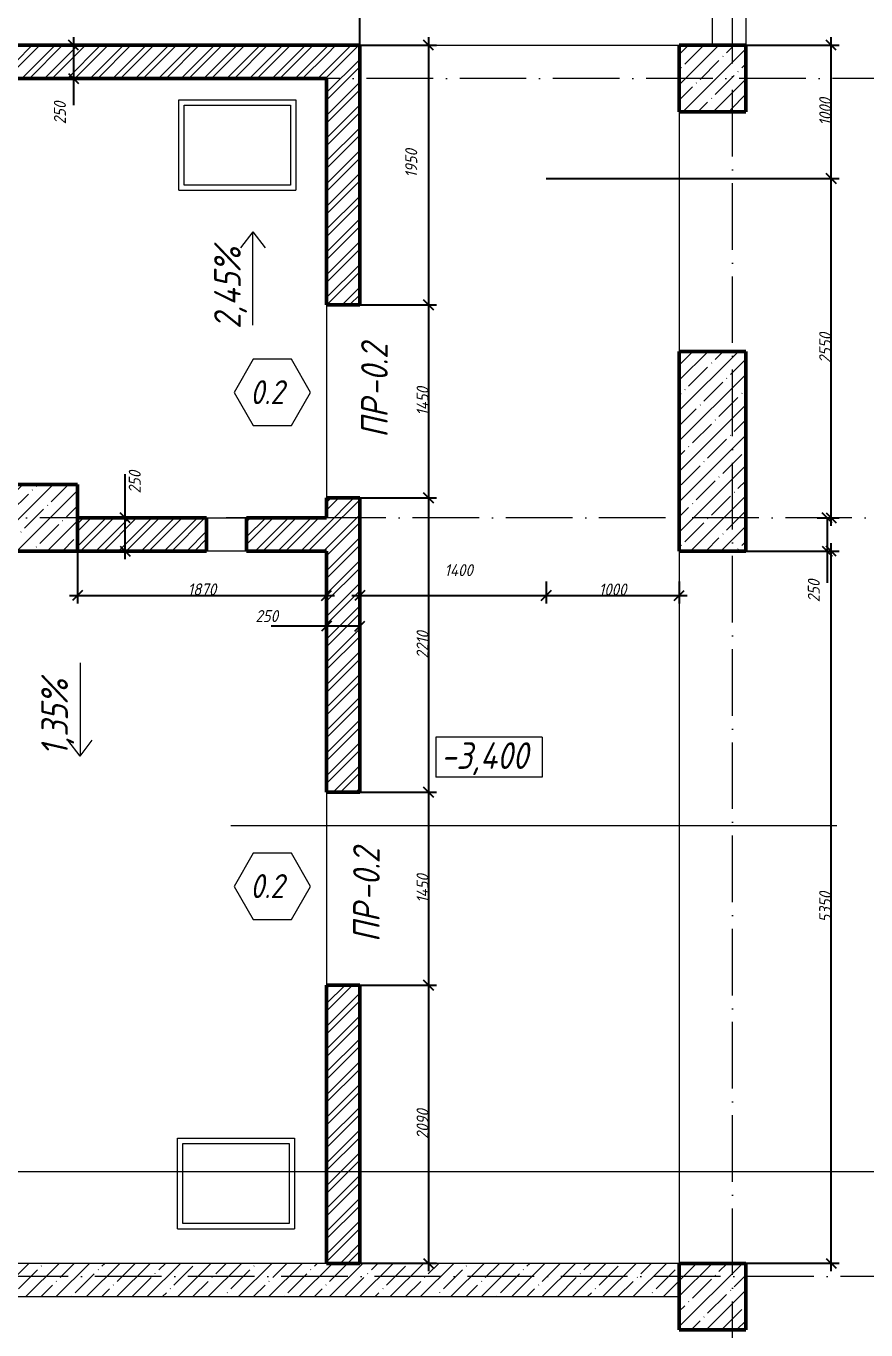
# Model space of a CAD drawing. Header units: millimetres. Extents: x -12989 to 629078, y -109036 to 555275.
# Drawn here: x 513782 to 520091, y 495309 to 505103 of the extents above; entities that cross this region are included whole.
import ezdxf

# ---------------------------------------------------------------- set-up
doc = ezdxf.new("R2010")
doc.units = ezdxf.units.MM
doc.linetypes.add('50_200_ШТРИХ_1Т_ш5_п1_п1_', pattern=[700, 500, -100, 0, -100])
for name, color, linetype, lineweight in [('A-____-____-DIMS', 7, 'Continuous', 9), ('A-DETL-GENF-OTLN-2', 7, 'Continuous', 5), ('A-DOOR-____-IDEN', 7, 'Continuous', 9), ('A-FLOR-____-OTLN', 7, 'Continuous', 9), ('A-GENM-____-IDEN', 7, 'Continuous', 9), ('A-WALL-____-MCUT-1', 7, 'Continuous', 9), ('A-WALL-____-MCUT-2', 7, 'Continuous', 50), ('A-WALL-____-OTLN', 7, 'Continuous', 9), ('A-WALL-____-PATT-1', 7, 'Continuous', 9), ('G-____-____-DIMS', 7, 'Continuous', 9), ('S-COLS-____-MCUT', 7, 'Continuous', 50), ('S-COLS-____-OTLN', 7, 'Continuous', 9), ('S-GRID-____-OTLN-1', 7, '50_200_ШТРИХ_1Т_ш5_п1_п1_', 9)]:
    doc.layers.add(name, color=color, linetype=linetype, lineweight=lineweight)
for name, color, linetype, lineweight, true_color in [('A-DETL-GENF-OTLN-3', 9, 'Continuous', 9, 0x808080), ('A-WALL-____-OTLN-1', 7, 'Continuous', 9, 0x800000), ('A-WALL-____-PATT-2', 7, 'Continuous', 9, 0x787878), ('G-____-____-SYMB-1', 9, 'Continuous', 9, 0x808080)]:
    doc.layers.add(name, color=color, linetype=linetype, lineweight=lineweight, true_color=true_color)
doc.styles.add('ISOCPEUR_I_2', font='isocpeui.ttf', dxfattribs={"width": 0.85, "height": 2.3})
doc.styles.add('ISOCPEUR_I_3', font='isocpeui.ttf', dxfattribs={"width": 0.85, "height": 2.2})
doc.styles.add('ISOCPEUR_I_4', font='isocpeui.ttf', dxfattribs={"width": 0.85, "height": 2})
doc.styles.add('ISOCPEUR_I_7', font='isocpeui.ttf', dxfattribs={"width": 0.9, "height": 90})
doc.dimstyles.new('ISO-1_8_0_9К_СРЕДНИЙ_Кладочные', dxfattribs={"dimscale": 304.8, "dimtxt": 89.638306, "dimasz": 0.246063, "dimexe": 0.19685, "dimexo": 0, "dimgap": 0, "dimtad": 1, "dimdec": 3, "dimrnd": 0.001, "dimdsep": 46, "dimtxsty": 'ISOCPEUR_I_7', "dimblk1": 'OBLIQUE', "dimblk2": 'OBLIQUE', "dimsah": 1, "dimcen": 0.09, "dimdle": 0.19685, "dimazin": 0, "dimtfac": 1, "dimtdec": 4, "dimtix": 1, "dimtmove": 2, "dimatfit": 3, "dimfxl": 1, "dimtvp": 1, "dimtolj": 1, "dimtzin": 0, "dimarcsym": 2})
doc.dimstyles.new('ISO-1_8_0_9К_СРЕДНИЙ_Кладочные_1', dxfattribs={"dimscale": 304.8, "dimtxt": 89.638306, "dimasz": 0.246063, "dimexe": 0.19685, "dimexo": 0, "dimgap": 0, "dimtad": 1, "dimdec": 3, "dimrnd": 0.001, "dimdsep": 46, "dimtxsty": 'ISOCPEUR_I_7', "dimblk1": 'OBLIQUE', "dimblk2": 'OBLIQUE', "dimsah": 1, "dimcen": 0.09, "dimdle": 0.19685, "dimazin": 0, "dimtfac": 1, "dimtdec": 4, "dimtix": 1, "dimtmove": 0, "dimatfit": 3, "dimfxl": 1, "dimtvp": 1, "dimtolj": 1, "dimtzin": 0, "dimarcsym": 2})
doc.dimstyles.new('ISO-1_8_0_9К_СРЕДНИЙ_Кладочные_2', dxfattribs={"dimscale": 304.8, "dimtxt": 89.638306, "dimasz": 0.246063, "dimexe": 0.19685, "dimexo": 0, "dimgap": 0, "dimtad": 1, "dimdec": 3, "dimrnd": 0.001, "dimdsep": 46, "dimtxsty": 'ISOCPEUR_I_7', "dimblk1": 'OBLIQUE', "dimblk2": 'OBLIQUE', "dimsah": 1, "dimcen": 0.09, "dimdle": 0.19685, "dimazin": 0, "dimtfac": 1, "dimtdec": 4, "dimtix": 1, "dimtmove": 1, "dimatfit": 3, "dimfxl": 1, "dimtvp": 1, "dimtolj": 1, "dimtzin": 0, "dimarcsym": 2})
pattern_1 = [(45, (513638.8, 428127.92), (-85.53659, 85.53659), []), (45, (513695.83, 428127.92), (-85.53659, 85.53659), [])]

# ---------------------------------------------------------------- blocks, each defined once
blk = doc.blocks.new('BSC_Колонна _Прямоугольная - 500х500-V16-АР1_Кладочный план подвала в осях 1-64_Ю-ЯЯ')
at = {"layer": 'S-COLS-____-OTLN'}
h = blk.add_hatch(dxfattribs=at)
h.set_pattern_fill('FP_22', color=256, style=0, pattern_type=2)
h.set_pattern_definition([(45, (-5300, -67431.04), (-114.04925, 114.04925), []), (45, (-5185.95, -67431.04), (-114.04925, 114.04925), [201.613, -40.323, 3.353, -36.97])])
h.paths.add_polyline_path([(-250, -250), (250, -250), (250, 250), (-250, 250)], flags=0)
at = {"layer": 'S-COLS-____-MCUT'}
for p, q in [((250, 250), (-250, 250)), ((-250, 250), (-250, -250)), ((250, -250), (250, 250)), ((-250, -250), (250, -250))]:
    blk.add_line(p, q, dxfattribs=at)
blk = doc.blocks.new('BSC_Колонна _Прямоугольная - 500х500-V19-АР1_Кладочный план подвала в осях 1-64_Ю-ЯЯ')
at = {"layer": 'S-COLS-____-OTLN'}
h = blk.add_hatch(dxfattribs=at)
h.set_pattern_fill('FP_25', color=256, style=0, pattern_type=2)
h.set_pattern_definition([(45, (-5300, -76581.04), (-114.04925, 114.04925), []), (45, (-5185.95, -76581.04), (-114.04925, 114.04925), [201.613, -40.323, 3.353, -36.97])])
h.paths.add_polyline_path([(-250, -250), (250, -250), (250, 250), (-250, 250)], flags=0)
at = {"layer": 'S-COLS-____-MCUT'}
for p, q in [((250, 250), (-250, 250)), ((-250, 250), (-250, -250)), ((250, -250), (250, 250)), ((-250, -250), (250, -250))]:
    blk.add_line(p, q, dxfattribs=at)
blk = doc.blocks.new('BSC_Колонна _Прямоугольная - 500х1500-25984399-АР1_Кладочный план подвала в осях 1-64_Ю-ЯЯ')
at = {"layer": 'S-COLS-____-OTLN'}
h = blk.add_hatch(dxfattribs=at)
h.set_pattern_fill('FP_186', color=256, style=0, pattern_type=2)
h.set_pattern_definition([(45, (-5300, -73781.04), (-114.04925, 114.04925), []), (45, (-5185.95, -73781.04), (-114.04925, 114.04925), [201.613, -40.323, 3.353, -36.97])])
h.paths.add_polyline_path([(-250, -750), (250, -750), (250, 750), (-250, 750), (-250, -411.9)], flags=0)
at = {"layer": 'S-COLS-____-MCUT'}
for p, q in [((250, 750), (-250, 750)), ((-250, 750), (-250, -750)), ((250, -750), (250, 750)), ((-250, -750), (250, -750))]:
    blk.add_line(p, q, dxfattribs=at)
blk = doc.blocks.new('BSC_Колонна _Прямоугольная - 500х500-V177-АР1_Кладочный план подвала в осях 1-64_Ю-ЯЯ')
at = {"layer": 'S-COLS-____-OTLN'}
h = blk.add_hatch(dxfattribs=at)
h.set_pattern_fill('FP_196', color=256, style=0, pattern_type=2)
h.set_pattern_definition([(45, (-280, -73281.04), (-114.04925, 114.04925), []), (45, (-165.95, -73281.04), (-114.04925, 114.04925), [201.613, -40.323, 3.353, -36.97])])
h.paths.add_polyline_path([(-250, -250), (250, -250), (250, 250), (-250, 250), (-250, 88.1)], flags=0)
at = {"layer": 'S-COLS-____-MCUT'}
for p, q in [((250, 250), (-250, 250)), ((-250, 250), (-250, -250)), ((250, -250), (250, 250)), ((-250, -250), (250, -250))]:
    blk.add_line(p, q, dxfattribs=at)
blk = doc.blocks.new('DET_L_Имитация разреза_ISO2-5 - Верх-35541914-АР1_Кладочный план подвала в осях 1-64_Ю-ЯЯ')
at = {"layer": 'A-DETL-GENF-OTLN-3'}
blk.add_line((143.1, 0), (4696.9, 0), dxfattribs=at)
blk = doc.blocks.new('Высотные отметки - 9_5х3_5_h_-17668430-АР1_Кладочный план подвала в осях 1-64_Ю-ЯЯ')
at = {"layer": 'G-____-____-DIMS'}
for p, q in [((-4, 3), (-4, 0)), ((4, 3), (-4, 3)), ((4, 3), (4, 0)), ((4, 0), (-4, 0))]:
    blk.add_line(p, q, dxfattribs=at)
blk = doc.blocks.new('_Oblique')
at = {"color": 0, "linetype": 'ByBlock', "lineweight": -2}
blk.add_line((-0.5, -0.5), (0.5, 0.5), dxfattribs=at)
blk = doc.blocks.new('*D6645')
at = {"layer": 'A-____-____-DIMS', "color": 0, "lineweight": -2, "transparency": 16777216}
for p, q in [((514168.8, 501159), (514168.8, 500765.7)), ((516038.8, 500931.8), (516038.8, 500765.7)), ((514108.8, 500825.7), (516098.8, 500825.7))]:
    blk.add_line(p, q, dxfattribs=at)
at = {"layer": 'Defpoints', "color": 0, "transparency": 16777216}
for p in [(514168.8, 501159), (516038.8, 500931.8), (516038.8, 500825.7)]:
    blk.add_point(p, dxfattribs=at)
at = {"layer": 'A-____-____-DIMS', "color": 0, "lineweight": -2, "transparency": 16777216, "xscale": 75, "yscale": 75, "zscale": 75, "rotation": 180}
blk.add_blockref('_Oblique', (514168.8, 500825.7), dxfattribs=at)
at = {"layer": 'A-____-____-DIMS', "color": 0, "lineweight": -2, "transparency": 16777216, "xscale": 75, "yscale": 75, "zscale": 75}
blk.add_blockref('_Oblique', (516038.8, 500825.7), dxfattribs=at)
at = {"layer": 'A-____-____-DIMS', "color": 0, "transparency": 16777216, "insert": (515103.8, 500871.3), "char_height": 90, "width": 504.733, "attachment_point": 5, "style": 'ISOCPEUR_I_7'}
blk.add_mtext('\\A1;1870', dxfattribs=at)
blk = doc.blocks.new('*D6646')
at = {"layer": 'A-____-____-DIMS', "color": 0, "lineweight": -2, "transparency": 16777216}
for p, q in [((516038.8, 500931.8), (516038.8, 500536.1)), ((516288.8, 500931.8), (516288.8, 500536.1)), ((516038.8, 500596.1), (515624.6, 500596.1)), ((516288.8, 500596.1), (515978.8, 500596.1))]:
    blk.add_line(p, q, dxfattribs=at)
at = {"layer": 'Defpoints', "color": 0, "transparency": 16777216}
for p in [(516038.8, 500931.8), (516288.8, 500931.8), (516288.8, 500596.1)]:
    blk.add_point(p, dxfattribs=at)
at = {"layer": 'A-____-____-DIMS', "color": 0, "lineweight": -2, "transparency": 16777216, "xscale": 75, "yscale": 75, "zscale": 75, "rotation": 180}
blk.add_blockref('_Oblique', (516038.8, 500596.1), dxfattribs=at)
at = {"layer": 'A-____-____-DIMS', "color": 0, "lineweight": -2, "transparency": 16777216, "xscale": 75, "yscale": 75, "zscale": 75}
blk.add_blockref('_Oblique', (516288.8, 500596.1), dxfattribs=at)
at = {"layer": 'A-____-____-DIMS', "color": 0, "transparency": 16777216, "insert": (515505.8, 500716.1), "char_height": 90, "width": 409.578, "attachment_point": 1, "line_spacing_factor": 1.149209, "style": 'ISOCPEUR_I_7'}
blk.add_mtext('\\A1;250', dxfattribs=at)
blk = doc.blocks.new('*D6647')
at = {"layer": 'A-____-____-DIMS', "color": 0, "lineweight": -2, "transparency": 16777216}
for p, q in [((516288.8, 500931.8), (516288.8, 500765.7)), ((517688.8, 500931.8), (517688.8, 500765.7)), ((516228.8, 500825.7), (517748.8, 500825.7))]:
    blk.add_line(p, q, dxfattribs=at)
at = {"layer": 'Defpoints', "color": 0, "transparency": 16777216}
for p in [(516288.8, 500931.8), (517688.8, 500931.8), (517688.8, 500825.7)]:
    blk.add_point(p, dxfattribs=at)
at = {"layer": 'A-____-____-DIMS', "color": 0, "lineweight": -2, "transparency": 16777216, "xscale": 75, "yscale": 75, "zscale": 75, "rotation": 180}
blk.add_blockref('_Oblique', (516288.8, 500825.7), dxfattribs=at)
at = {"layer": 'A-____-____-DIMS', "color": 0, "lineweight": -2, "transparency": 16777216, "xscale": 75, "yscale": 75, "zscale": 75}
blk.add_blockref('_Oblique', (517688.8, 500825.7), dxfattribs=at)
at = {"layer": 'A-____-____-DIMS', "color": 0, "transparency": 16777216, "insert": (516926.1, 501060.9), "char_height": 90, "width": 521.281, "attachment_point": 1, "line_spacing_factor": 1.149209, "style": 'ISOCPEUR_I_7'}
blk.add_mtext('\\A1;1400', dxfattribs=at)
blk = doc.blocks.new('*D6648')
at = {"layer": 'A-____-____-DIMS', "color": 0, "lineweight": -2, "transparency": 16777216}
for p, q in [((517688.8, 500931.8), (517688.8, 500765.7)), ((518688.8, 500931.8), (518688.8, 500765.7)), ((517628.8, 500825.7), (518748.8, 500825.7))]:
    blk.add_line(p, q, dxfattribs=at)
at = {"layer": 'Defpoints', "color": 0, "transparency": 16777216}
for p in [(517688.8, 500931.8), (518688.8, 500931.8), (518688.8, 500825.7)]:
    blk.add_point(p, dxfattribs=at)
at = {"layer": 'A-____-____-DIMS', "color": 0, "lineweight": -2, "transparency": 16777216, "xscale": 75, "yscale": 75, "zscale": 75, "rotation": 180}
blk.add_blockref('_Oblique', (517688.8, 500825.7), dxfattribs=at)
at = {"layer": 'A-____-____-DIMS', "color": 0, "lineweight": -2, "transparency": 16777216, "xscale": 75, "yscale": 75, "zscale": 75}
blk.add_blockref('_Oblique', (518688.8, 500825.7), dxfattribs=at)
at = {"layer": 'A-____-____-DIMS', "color": 0, "transparency": 16777216, "insert": (518188.8, 500870.7), "char_height": 90, "width": 504.733, "attachment_point": 5, "style": 'ISOCPEUR_I_7'}
blk.add_mtext('\\A1;1000', dxfattribs=at)
blk = doc.blocks.new('*D6649')
at = {"layer": 'A-____-____-DIMS', "color": 0, "lineweight": -2, "transparency": 16777216}
for p, q in [((519829.9, 495749), (519829.9, 501219)), ((519188.8, 501159), (519889.9, 501159)), ((518688.8, 495809), (519889.9, 495809))]:
    blk.add_line(p, q, dxfattribs=at)
at = {"layer": 'Defpoints', "color": 0, "transparency": 16777216}
for p in [(519188.8, 501159), (519829.9, 501159), (518688.8, 495809)]:
    blk.add_point(p, dxfattribs=at)
at = {"layer": 'A-____-____-DIMS', "color": 0, "lineweight": -2, "transparency": 16777216, "xscale": 75, "yscale": 75, "zscale": 75}
for p, rotation in [((519829.9, 501159), 90), ((519829.9, 495809), 270)]:
    blk.add_blockref('_Oblique', p, dxfattribs=dict(at, rotation=rotation))
at = {"layer": 'A-____-____-DIMS', "color": 0, "transparency": 16777216, "insert": (519784.9, 498484), "char_height": 90, "width": 546.104, "attachment_point": 5, "rotation": 90, "style": 'ISOCPEUR_I_7'}
blk.add_mtext('\\A1;5350', dxfattribs=at)
blk = doc.blocks.new('*D6650')
at = {"layer": 'A-____-____-DIMS', "color": 0, "lineweight": -2, "transparency": 16777216}
for p, q in [((519723.8, 501409), (519860.7, 501409)), ((519800.7, 501409), (519800.7, 501099)), ((519188.8, 501159), (519860.7, 501159)), ((519800.7, 501159), (519800.7, 500919.4))]:
    blk.add_line(p, q, dxfattribs=at)
at = {"layer": 'Defpoints', "color": 0, "transparency": 16777216}
for p in [(519723.8, 501409), (519800.7, 501409), (519188.8, 501159)]:
    blk.add_point(p, dxfattribs=at)
at = {"layer": 'A-____-____-DIMS', "color": 0, "lineweight": -2, "transparency": 16777216, "xscale": 75, "yscale": 75, "zscale": 75}
for p, rotation in [((519800.7, 501409), 90), ((519800.7, 501159), 270)]:
    blk.add_blockref('_Oblique', p, dxfattribs=dict(at, rotation=rotation))
at = {"layer": 'A-____-____-DIMS', "color": 0, "transparency": 16777216, "insert": (519654.7, 500774.6), "char_height": 90, "width": 409.578, "attachment_point": 1, "rotation": 90, "line_spacing_factor": 1.149209, "style": 'ISOCPEUR_I_7'}
blk.add_mtext('\\A1;250', dxfattribs=at)
blk = doc.blocks.new('*D6651')
at = {"layer": 'A-____-____-DIMS', "color": 0, "lineweight": -2, "transparency": 16777216}
for p, q in [((519829.9, 501349), (519829.9, 504019)), ((517688.8, 503959), (519889.9, 503959)), ((519723.8, 501409), (519889.9, 501409))]:
    blk.add_line(p, q, dxfattribs=at)
at = {"layer": 'Defpoints', "color": 0, "transparency": 16777216}
for p in [(517688.8, 503959), (519829.9, 503959), (519723.8, 501409)]:
    blk.add_point(p, dxfattribs=at)
at = {"layer": 'A-____-____-DIMS', "color": 0, "lineweight": -2, "transparency": 16777216, "xscale": 75, "yscale": 75, "zscale": 75}
for p, rotation in [((519829.9, 503959), 90), ((519829.9, 501409), 270)]:
    blk.add_blockref('_Oblique', p, dxfattribs=dict(at, rotation=rotation))
at = {"layer": 'A-____-____-DIMS', "color": 0, "transparency": 16777216, "insert": (519784.9, 502684), "char_height": 90, "width": 546.104, "attachment_point": 5, "rotation": 90, "style": 'ISOCPEUR_I_7'}
blk.add_mtext('\\A1;2550', dxfattribs=at)
blk = doc.blocks.new('*D6652')
at = {"layer": 'A-____-____-DIMS', "color": 0, "lineweight": -2, "transparency": 16777216}
for p, q in [((519829.9, 503899), (519829.9, 505019)), ((518938.8, 504959), (519889.9, 504959)), ((517688.8, 503959), (519889.9, 503959))]:
    blk.add_line(p, q, dxfattribs=at)
at = {"layer": 'Defpoints', "color": 0, "transparency": 16777216}
for p in [(518938.8, 504959), (519829.9, 504959), (517688.8, 503959)]:
    blk.add_point(p, dxfattribs=at)
at = {"layer": 'A-____-____-DIMS', "color": 0, "lineweight": -2, "transparency": 16777216, "xscale": 75, "yscale": 75, "zscale": 75}
for p, rotation in [((519829.9, 504959), 90), ((519829.9, 503959), 270)]:
    blk.add_blockref('_Oblique', p, dxfattribs=dict(at, rotation=rotation))
at = {"layer": 'A-____-____-DIMS', "color": 0, "transparency": 16777216, "insert": (519784.9, 504459), "char_height": 90, "width": 504.733, "attachment_point": 5, "rotation": 90, "style": 'ISOCPEUR_I_7'}
blk.add_mtext('\\A1;1000', dxfattribs=at)
blk = doc.blocks.new('Марка проема - марка проема-27336095-АР1_Кладочный план подвала в осях 1-64_Ю-ЯЯ')
at = {"layer": 'A-DOOR-____-IDEN'}
for p, q in [((-1.439, 0.159), (-2.877, -2.333)), ((1.439, 0.159), (-1.439, 0.159)), ((2.877, -2.333), (1.439, 0.159)), ((-2.877, -2.333), (-1.439, -4.825)), ((1.439, -4.825), (2.877, -2.333)), ((-1.439, -4.825), (1.439, -4.825))]:
    blk.add_line(p, q, dxfattribs=at)
blk = doc.blocks.new('*D6653')
at = {"layer": 'A-____-____-DIMS', "color": 0, "lineweight": -2, "transparency": 16777216}
for p, q in [((511688.8, 504959), (511688.8, 505417.9)), ((516288.8, 504959), (516288.8, 505417.9)), ((511628.8, 505357.9), (516348.8, 505357.9))]:
    blk.add_line(p, q, dxfattribs=at)
at = {"layer": 'Defpoints', "color": 0, "transparency": 16777216}
for p in [(516288.8, 505357.9), (511688.8, 504959), (516288.8, 504959)]:
    blk.add_point(p, dxfattribs=at)
at = {"layer": 'A-____-____-DIMS', "color": 0, "lineweight": -2, "transparency": 16777216, "xscale": 75, "yscale": 75, "zscale": 75, "rotation": 180}
blk.add_blockref('_Oblique', (511688.8, 505357.9), dxfattribs=at)
at = {"layer": 'A-____-____-DIMS', "color": 0, "lineweight": -2, "transparency": 16777216, "xscale": 75, "yscale": 75, "zscale": 75}
blk.add_blockref('_Oblique', (516288.8, 505357.9), dxfattribs=at)
at = {"layer": 'A-____-____-DIMS', "color": 0, "transparency": 16777216, "insert": (513988.8, 505402.9), "char_height": 90, "width": 562.653, "attachment_point": 5, "style": 'ISOCPEUR_I_7'}
blk.add_mtext('\\A1;4600', dxfattribs=at)
blk = doc.blocks.new('*D6654')
at = {"layer": 'A-____-____-DIMS', "color": 0, "lineweight": -2, "transparency": 16777216}
for p, q in [((516805.9, 505019), (516805.9, 502949)), ((516288.8, 504959), (516865.9, 504959)), ((516182.1, 503009), (516865.9, 503009))]:
    blk.add_line(p, q, dxfattribs=at)
at = {"layer": 'Defpoints', "color": 0, "transparency": 16777216}
for p in [(516288.8, 504959), (516182.1, 503009), (516805.9, 503009)]:
    blk.add_point(p, dxfattribs=at)
at = {"layer": 'A-____-____-DIMS', "color": 0, "lineweight": -2, "transparency": 16777216, "xscale": 75, "yscale": 75, "zscale": 75}
for p, rotation in [((516805.9, 504959), 90), ((516805.9, 503009), 270)]:
    blk.add_blockref('_Oblique', p, dxfattribs=dict(at, rotation=rotation))
at = {"layer": 'A-____-____-DIMS', "color": 0, "transparency": 16777216, "insert": (516630.7, 503964.1), "char_height": 90, "width": 504.733, "attachment_point": 1, "rotation": 90, "line_spacing_factor": 1.149209, "style": 'ISOCPEUR_I_7'}
blk.add_mtext('\\A1;1950', dxfattribs=at)
blk = doc.blocks.new('*D6655')
at = {"layer": 'A-____-____-DIMS', "color": 0, "lineweight": -2, "transparency": 16777216}
for p, q in [((516805.9, 503069), (516805.9, 501499)), ((516182.1, 503009), (516865.9, 503009)), ((516182.1, 501559), (516865.9, 501559))]:
    blk.add_line(p, q, dxfattribs=at)
at = {"layer": 'Defpoints', "color": 0, "transparency": 16777216}
for p in [(516182.1, 503009), (516182.1, 501559), (516805.9, 501559)]:
    blk.add_point(p, dxfattribs=at)
at = {"layer": 'A-____-____-DIMS', "color": 0, "lineweight": -2, "transparency": 16777216, "xscale": 75, "yscale": 75, "zscale": 75}
for p, rotation in [((516805.9, 503009), 90), ((516805.9, 501559), 270)]:
    blk.add_blockref('_Oblique', p, dxfattribs=dict(at, rotation=rotation))
at = {"layer": 'A-____-____-DIMS', "color": 0, "transparency": 16777216, "insert": (516760.9, 502284), "char_height": 90, "width": 521.281, "attachment_point": 5, "rotation": 90, "style": 'ISOCPEUR_I_7'}
blk.add_mtext('\\A1;1450', dxfattribs=at)
blk = doc.blocks.new('*D6656')
at = {"layer": 'A-____-____-DIMS', "color": 0, "lineweight": -2, "transparency": 16777216}
for p, q in [((516182.1, 501559), (516865.9, 501559)), ((516805.9, 501619), (516805.9, 499289)), ((516182.1, 499349), (516865.9, 499349))]:
    blk.add_line(p, q, dxfattribs=at)
at = {"layer": 'Defpoints', "color": 0, "transparency": 16777216}
for p in [(516182.1, 501559), (516182.1, 499349), (516805.9, 499349)]:
    blk.add_point(p, dxfattribs=at)
at = {"layer": 'A-____-____-DIMS', "color": 0, "lineweight": -2, "transparency": 16777216, "xscale": 75, "yscale": 75, "zscale": 75}
for p, rotation in [((516805.9, 501559), 90), ((516805.9, 499349), 270)]:
    blk.add_blockref('_Oblique', p, dxfattribs=dict(at, rotation=rotation))
at = {"layer": 'A-____-____-DIMS', "color": 0, "transparency": 16777216, "insert": (516760.9, 500454), "char_height": 90, "width": 504.733, "attachment_point": 5, "rotation": 90, "style": 'ISOCPEUR_I_7'}
blk.add_mtext('\\A1;2210', dxfattribs=at)
blk = doc.blocks.new('*D6657')
at = {"layer": 'A-____-____-DIMS', "color": 0, "lineweight": -2, "transparency": 16777216}
for p, q in [((516805.9, 499409), (516805.9, 497839)), ((516182.1, 499349), (516865.9, 499349)), ((516182.1, 497899), (516865.9, 497899))]:
    blk.add_line(p, q, dxfattribs=at)
at = {"layer": 'Defpoints', "color": 0, "transparency": 16777216}
for p in [(516182.1, 499349), (516182.1, 497899), (516805.9, 497899)]:
    blk.add_point(p, dxfattribs=at)
at = {"layer": 'A-____-____-DIMS', "color": 0, "lineweight": -2, "transparency": 16777216, "xscale": 75, "yscale": 75, "zscale": 75}
for p, rotation in [((516805.9, 499349), 90), ((516805.9, 497899), 270)]:
    blk.add_blockref('_Oblique', p, dxfattribs=dict(at, rotation=rotation))
at = {"layer": 'A-____-____-DIMS', "color": 0, "transparency": 16777216, "insert": (516760.9, 498624), "char_height": 90, "width": 521.281, "attachment_point": 5, "rotation": 90, "style": 'ISOCPEUR_I_7'}
blk.add_mtext('\\A1;1450', dxfattribs=at)
blk = doc.blocks.new('*D6658')
at = {"layer": 'A-____-____-DIMS', "color": 0, "lineweight": -2, "transparency": 16777216}
for p, q in [((516805.9, 497959), (516805.9, 495749)), ((516182.1, 497899), (516865.9, 497899)), ((516288.8, 495809), (516865.9, 495809))]:
    blk.add_line(p, q, dxfattribs=at)
at = {"layer": 'Defpoints', "color": 0, "transparency": 16777216}
for p in [(516182.1, 497899), (516288.8, 495809), (516805.9, 495809)]:
    blk.add_point(p, dxfattribs=at)
at = {"layer": 'A-____-____-DIMS', "color": 0, "lineweight": -2, "transparency": 16777216, "xscale": 75, "yscale": 75, "zscale": 75}
for p, rotation in [((516805.9, 497899), 90), ((516805.9, 495809), 270)]:
    blk.add_blockref('_Oblique', p, dxfattribs=dict(at, rotation=rotation))
at = {"layer": 'A-____-____-DIMS', "color": 0, "transparency": 16777216, "insert": (516760.9, 496854), "char_height": 90, "width": 546.104, "attachment_point": 5, "rotation": 90, "style": 'ISOCPEUR_I_7'}
blk.add_mtext('\\A1;2090', dxfattribs=at)
blk = doc.blocks.new('*D6659')
at = {"layer": 'A-____-____-DIMS', "color": 0, "lineweight": -2, "transparency": 16777216}
for p, q in [((514137.6, 505019), (514137.6, 504709)), ((514272.8, 504959), (514077.6, 504959)), ((514272.8, 504709), (514077.6, 504709)), ((514137.6, 504709), (514137.6, 504509.8))]:
    blk.add_line(p, q, dxfattribs=at)
at = {"layer": 'Defpoints', "color": 0, "transparency": 16777216}
for p in [(514272.8, 504959), (514137.6, 504709), (514272.8, 504709)]:
    blk.add_point(p, dxfattribs=at)
at = {"layer": 'A-____-____-DIMS', "color": 0, "lineweight": -2, "transparency": 16777216, "xscale": 75, "yscale": 75, "zscale": 75}
for p, rotation in [((514137.6, 504959), 90), ((514137.6, 504709), 270)]:
    blk.add_blockref('_Oblique', p, dxfattribs=dict(at, rotation=rotation))
at = {"layer": 'A-____-____-DIMS', "color": 0, "transparency": 16777216, "insert": (513991.6, 504365), "char_height": 90, "width": 409.578, "attachment_point": 1, "rotation": 90, "line_spacing_factor": 1.149209, "style": 'ISOCPEUR_I_7'}
blk.add_mtext('\\A1;250', dxfattribs=at)
blk = doc.blocks.new('*D6660')
at = {"layer": 'A-____-____-DIMS', "color": 0, "lineweight": -2, "transparency": 16777216}
for p, q in [((514527.5, 501409), (514527.5, 501737)), ((514622.6, 501409), (514467.5, 501409)), ((514527.5, 501099), (514527.5, 501409)), ((514622.6, 501159), (514467.5, 501159))]:
    blk.add_line(p, q, dxfattribs=at)
at = {"layer": 'Defpoints', "color": 0, "transparency": 16777216}
for p in [(514527.5, 501409), (514622.6, 501409), (514622.6, 501159)]:
    blk.add_point(p, dxfattribs=at)
at = {"layer": 'A-____-____-DIMS', "color": 0, "lineweight": -2, "transparency": 16777216, "xscale": 75, "yscale": 75, "zscale": 75}
for p, rotation in [((514527.5, 501409), 90), ((514527.5, 501159), 270)]:
    blk.add_blockref('_Oblique', p, dxfattribs=dict(at, rotation=rotation))
at = {"layer": 'A-____-____-DIMS', "color": 0, "transparency": 16777216, "insert": (514553.5, 501592.2), "char_height": 90, "width": 409.578, "attachment_point": 1, "rotation": 90, "line_spacing_factor": 1.149209, "style": 'ISOCPEUR_I_7'}
blk.add_mtext('\\A1;250', dxfattribs=at)

msp = doc.modelspace()

# ---------------------------------------------------------------- hatches: boundary and pattern name
at = {"layer": 'A-WALL-____-PATT-1'}
h = msp.add_hatch(dxfattribs=at)
h.set_pattern_fill('FP_1', color=256, style=0, pattern_type=2)
h.set_pattern_definition([(45, (513638.8, 428127.92), (-114.04925, 114.04925), []), (45, (513752.85, 428127.92), (-114.04925, 114.04925), [201.612, -40.322, 3.353, -36.97])])
h.paths.add_polyline_path([(513624.7167, 495558.9591), (518688.8036, 495558.9591), (518688.8036, 495808.9591), (511688.8036, 495808.9591), (511688.8036, 495558.9591)], flags=0)
at = {"layer": 'A-WALL-____-PATT-2'}
h = msp.add_hatch(dxfattribs=at)
h.set_pattern_fill('FP_53', color=256, style=0, pattern_type=2)
h.set_pattern_definition(pattern_1)
h.paths.add_polyline_path([(511688.8036, 504708.9591), (516038.8036, 504708.9591), (516038.8036, 504958.9591), (511688.8036, 504958.9591)], flags=0)
h = msp.add_hatch(dxfattribs=at)
h.set_pattern_fill('FP_53', color=256, style=0, pattern_type=2)
h.set_pattern_definition(pattern_1)
h.paths.add_polyline_path([(516288.8036, 495808.9591), (516288.8036, 497898.9591), (516038.8036, 497898.9591), (516038.8036, 495808.9591)], flags=0)
h.paths.add_polyline_path([(516288.8036, 499348.9591), (516288.8036, 501558.9591), (516038.8036, 501558.9591), (516038.8036, 499348.9591)], flags=0)
h.paths.add_polyline_path([(516288.8036, 503008.9591), (516288.8036, 504958.9591), (516038.8036, 504958.9591), (516038.8036, 503008.9591)], flags=0)
h = msp.add_hatch(dxfattribs=at)
h.set_pattern_fill('FP_53', color=256, style=0, pattern_type=2)
h.set_pattern_definition(pattern_1)
h.paths.add_polyline_path([(516038.8036, 501158.9591), (516038.8036, 501408.9591), (515438.8036, 501408.9591), (515438.8036, 501158.9591)], flags=0)
h.paths.add_polyline_path([(515138.8036, 501158.9591), (515138.8036, 501408.9591), (514168.8036, 501408.9591), (514168.8036, 501158.9591)], flags=0)

# ---------------------------------------------------------------- linework, layer by layer
at = {"layer": 'A-FLOR-____-OTLN'}
for p, q in [((516288.8036, 504958.9591), (518688.8036, 504958.9591)), ((514928.8036, 504548.9591), (515808.8036, 504548.9591)), ((514928.8036, 503868.9591), (514928.8036, 504548.9591)), ((514968.8036, 504508.9591), (515768.8036, 504508.9591)), ((514968.8036, 503908.9591), (514968.8036, 504508.9591)), ((515768.8036, 504508.9591), (515768.8036, 503908.9591)), ((515808.8036, 504548.9591), (515808.8036, 503868.9591)), ((518688.8036, 504458.9591), (518688.8036, 502658.9591)), ((515768.8036, 503908.9591), (514968.8036, 503908.9591)), ((514928.8036, 503868.9591), (515808.8036, 503868.9591)), ((516038.8036, 503008.9591), (516038.8036, 501558.9591)), ((518688.8036, 501158.9591), (518688.8036, 495808.9591)), ((516038.8036, 499348.9591), (516038.8036, 497898.9591)), ((514918.8036, 496748.9591), (515798.8036, 496748.9591)), ((514918.8036, 496068.9591), (514918.8036, 496748.9591)), ((514958.8036, 496708.9591), (515758.8036, 496708.9591)), ((514958.8036, 496108.9591), (514958.8036, 496708.9591)), ((515758.8036, 496708.9591), (515758.8036, 496108.9591)), ((515798.8036, 496748.9591), (515798.8036, 496068.9591)), ((514918.8036, 496068.9591), (515798.8036, 496068.9591)), ((515758.8036, 496108.9591), (514958.8036, 496108.9591))]:
    msp.add_line(p, q, dxfattribs=at)
at = {"layer": 'A-WALL-____-MCUT-1'}
for p, q in [((518688.8036, 495808.9591), (511688.8036, 495808.9591)), ((511688.8036, 495558.9591), (518688.8036, 495558.9591))]:
    msp.add_line(p, q, dxfattribs=at)
at = {"layer": 'A-WALL-____-MCUT-2'}
for p, q in [((516288.8036, 504958.9591), (511688.8036, 504958.9591)), ((516288.8036, 503008.9591), (516288.8036, 504958.9591)), ((511688.8036, 504708.9591), (516038.8036, 504708.9591)), ((516038.8036, 504708.9591), (516038.8036, 503008.9591)), ((516038.8036, 503008.9591), (516288.8036, 503008.9591)), ((516038.8036, 501558.9591), (516038.8036, 501408.9591)), ((516288.8036, 501558.9591), (516038.8036, 501558.9591)), ((516288.8036, 499348.9591), (516288.8036, 501558.9591)), ((515138.8036, 501408.9591), (514168.8036, 501408.9591)), ((515138.8036, 501158.9591), (515138.8036, 501408.9591)), ((516038.8036, 501408.9591), (515438.8036, 501408.9591)), ((515438.8036, 501408.9591), (515438.8036, 501158.9591)), ((514168.8036, 501158.9591), (515138.8036, 501158.9591)), ((515438.8036, 501158.9591), (516038.8036, 501158.9591)), ((516038.8036, 501158.9591), (516038.8036, 499348.9591)), ((516038.8036, 499348.9591), (516288.8036, 499348.9591)), ((516038.8036, 497898.9591), (516038.8036, 495808.9591)), ((516288.8036, 497898.9591), (516038.8036, 497898.9591)), ((516288.8036, 495808.9591), (516288.8036, 497898.9591)), ((516038.8036, 495808.9591), (516288.8036, 495808.9591))]:
    msp.add_line(p, q, dxfattribs=at)
at = {"layer": 'A-WALL-____-OTLN'}
for p, q in [((518938.8036, 504958.9591), (518938.8036, 506458.9591)), ((519188.8036, 506458.9591), (519188.8036, 504958.9591))]:
    msp.add_line(p, q, dxfattribs=at)
at = {"layer": 'A-WALL-____-OTLN-1'}
for p, q in [((515138.8036, 501408.9591), (515438.8036, 501408.9591)), ((515438.8036, 501158.9591), (515138.8036, 501158.9591))]:
    msp.add_line(p, q, dxfattribs=at)
at = {"layer": 'G-____-____-DIMS'}
for p, q in [((515486.3713, 503555.9876), (515394.2921, 503435.9876)), ((515486.3713, 503555.9876), (515578.4505, 503435.9876)), ((515486.3713, 502855.9876), (515486.3713, 503555.9876)), ((514187.8461, 500318.6144), (514187.8461, 499618.6144)), ((514187.8461, 499618.6144), (514095.7668, 499738.6144)), ((514187.8461, 499618.6144), (514279.9253, 499738.6144))]:
    msp.add_line(p, q, dxfattribs=at)
at = {"layer": 'G-____-____-SYMB-1'}
msp.add_line((508703.2302, 496498.9591), (618010.2148, 496498.9591), dxfattribs=at)
at = {"layer": 'S-GRID-____-OTLN-1'}
for p, q in [((519088.8036, 481019.505), (519088.8036, 519020.7686)), ((546243.8036, 504708.9591), (508970.0334, 504708.9591)), ((538188.8036, 501408.9591), (508970.0334, 501408.9591)), ((617713.2102, 495708.9591), (508970.0334, 495708.9591))]:
    msp.add_line(p, q, dxfattribs=at)

# ---------------------------------------------------------------- block references
at = {"layer": 'A-DETL-GENF-OTLN-2'}
msp.add_blockref('DET_L_Имитация разреза_ISO2-5 - Верх-35541914-АР1_Кладочный план подвала в осях 1-64_Ю-ЯЯ', (515176.4604, 499096.9496), dxfattribs=at)
at = {"layer": 'A-DOOR-____-IDEN', "xscale": 99.99999999999993, "yscale": 99.99999999999993, "zscale": 99.99999999999993}
for p in [(515632.0987, 502583.9591), (515632.0987, 498873.9591)]:
    msp.add_blockref('Марка проема - марка проема-27336095-АР1_Кладочный план подвала в осях 1-64_Ю-ЯЯ', p, dxfattribs=at)
at = {"layer": 'G-____-____-DIMS', "xscale": 99.99999999999993, "yscale": 99.99999999999993, "zscale": 99.99999999999993}
msp.add_blockref('Высотные отметки - 9_5х3_5_h_-17668430-АР1_Кладочный план подвала в осях 1-64_Ю-ЯЯ', (517260.2052, 499461.4144), dxfattribs=at)
at = {"layer": 'S-COLS-____-OTLN'}
for name, p in [('BSC_Колонна _Прямоугольная - 500х500-V19-АР1_Кладочный план подвала в осях 1-64_Ю-ЯЯ', (518938.8036, 504708.9591)), ('BSC_Колонна _Прямоугольная - 500х1500-25984399-АР1_Кладочный план подвала в осях 1-64_Ю-ЯЯ', (518938.8036, 501908.9591)), ('BSC_Колонна _Прямоугольная - 500х500-V177-АР1_Кладочный план подвала в осях 1-64_Ю-ЯЯ', (513918.8036, 501408.9591)), ('BSC_Колонна _Прямоугольная - 500х500-V16-АР1_Кладочный план подвала в осях 1-64_Ю-ЯЯ', (518938.8036, 495558.9591))]:
    msp.add_blockref(name, p, dxfattribs=at)

# ---------------------------------------------------------------- texts
at = {"layer": 'A-DOOR-____-IDEN', "char_height": 180, "width": 353.544187, "attachment_point": 1, "style": 'ISOCPEUR_I_4'}
for insert in [(515466.3096, 502442.7787), (515466.3096, 498732.7787)]:
    msp.add_mtext('0.2', dxfattribs=dict(at, insert=insert))
at = {"layer": 'A-GENM-____-IDEN', "char_height": 200, "attachment_point": 1, "rotation": 90, "style": 'ISOCPEUR_I_2'}
for s, insert, width in [('-0.2', (516299.1799, 502320.515), 548.35425), ('ПР', (516299.1799, 502010.9525), 375.18975), ('-0.2', (516239.1799, 498531.3084), 548.35425), ('ПР', (516239.1799, 498221.7459), 375.18975)]:
    msp.add_mtext(s, dxfattribs=dict(at, insert=insert, width=width))
at = {"layer": 'G-____-____-DIMS', "char_height": 200, "attachment_point": 1, "rotation": 90, "line_spacing_factor": 1.149209, "style": 'ISOCPEUR_I_3'}
for s, insert, width in [('2,45%', (515195.0801, 502828.5232), 905.914521), ('1,35%', (513896.5549, 499622.0244), 831.815972)]:
    msp.add_mtext(s, dxfattribs=dict(at, insert=insert, width=width))
at = {"layer": 'G-____-____-DIMS', "insert": (516899.672, 499722.7056), "char_height": 200, "width": 865.279833, "attachment_point": 1, "line_spacing_factor": 1.149209, "style": 'ISOCPEUR_I_2'}
msp.add_mtext('-3,400', dxfattribs=at)

# ---------------------------------------------------------------- dimensions: what is measured, and where the dimension line sits
at = {"layer": 'A-____-____-DIMS'}
for base, p1, p2, override, picture, middle in [((516288.8036, 505357.9047), (511688.8036, 504958.9591), (516288.8036, 504958.9591), {"dimtxt": 400, "dimpost": '<>', "dimfxl": 4600}, '*D6653', (513988.8036, 505402.9047)), ((516038.8036, 500825.7456), (514168.8036, 501158.9591), (516038.8036, 500931.8116), {"dimtxt": 400, "dimpost": '<>', "dimfxl": 1883.745207}, '*D6645', (515103.8036, 500871.3251)), ((518688.8036, 500825.7456), (517688.8036, 500931.8116), (518688.8036, 500931.8116), {"dimtxt": 400, "dimpost": '<>', "dimfxl": 1000}, '*D6648', (518188.8036, 500870.7456))]:
    dim = msp.add_linear_dim(base=base, p1=p1, p2=p2, dimstyle='ISO-1_8_0_9К_СРЕДНИЙ_Кладочные', override=override, dxfattribs=at)
    dim.commit()
    dim.dimension.update_dxf_attribs({"geometry": picture, "text_midpoint": middle})
for base, p1, p2, dimstyle, override, picture, middle in [((514137.5904, 504708.9591), (514272.7866, 504958.9591), (514272.7866, 504708.9591), 'ISO-1_8_0_9К_СРЕДНИЙ_Кладочные_1', {"dimtxt": 400, "dimpost": '<>', "dimfxl": 250}, '*D6659', (514051.5585, 504509.8248)), ((516805.8505, 503008.9591), (516288.8036, 504958.9591), (516182.0734, 503008.9591), 'ISO-1_8_0_9К_СРЕДНИЙ_Кладочные_2', {"dimtxt": 400, "dimpost": '<>', "dimfxl": 1952.91867}, '*D6654', (516690.6885, 504216.4274)), ((514527.4753, 501408.9591), (514622.6032, 501158.9591), (514622.6032, 501408.9591), 'ISO-1_8_0_9К_СРЕДНИЙ_Кладочные_1', {"dimtxt": 400, "dimpost": '<>', "dimfxl": 250}, '*D6660', (514613.5072, 501736.9587)), ((519800.7266, 501408.9591), (519188.8036, 501158.9591), (519723.7908, 501408.9591), 'ISO-1_8_0_9К_СРЕДНИЙ_Кладочные_1', {"dimtxt": 400, "dimpost": '<>', "dimfxl": 590.517867}, '*D6650', (519714.6948, 500919.4129))]:
    dim = msp.add_linear_dim(base=base, p1=p1, p2=p2, angle=90, dimstyle=dimstyle, override=override, dxfattribs=at)
    dim.commit()
    dim.dimension.update_dxf_attribs({"geometry": picture, "text_midpoint": middle, "dimtype": 160, "text_rotation": 90})
for base, p1, p2, override, picture, middle in [((519829.8568, 504958.9591), (517688.8036, 503958.9591), (518938.8036, 504958.9591), {"dimtxt": 400, "dimpost": '<>', "dimfxl": 1600.781059}, '*D6652', (519784.8568, 504458.9591)), ((519829.8568, 503958.9591), (519723.7908, 501408.9591), (517688.8036, 503958.9591), {"dimtxt": 400, "dimpost": '<>', "dimfxl": 3262.464266}, '*D6651', (519784.8568, 502683.9591)), ((516805.8505, 501558.9591), (516182.0734, 503008.9591), (516182.0734, 501558.9591), {"dimtxt": 400, "dimpost": '<>', "dimfxl": 1450}, '*D6655', (516760.8505, 502283.9591)), ((516805.8505, 499348.9591), (516182.0734, 501558.9591), (516182.0734, 499348.9591), {"dimtxt": 400, "dimpost": '<>', "dimfxl": 2210}, '*D6656', (516760.8505, 500453.9591)), ((519829.8568, 501158.9591), (518688.8036, 495808.9591), (519188.8036, 501158.9591), {"dimtxt": 400, "dimpost": '<>', "dimfxl": 5373.313689}, '*D6649', (519784.8568, 498483.9591)), ((516805.8505, 497898.9591), (516182.0734, 499348.9591), (516182.0734, 497898.9591), {"dimtxt": 400, "dimpost": '<>', "dimfxl": 1450}, '*D6657', (516760.8505, 498623.9591)), ((516805.8505, 495808.9591), (516182.0734, 497898.9591), (516288.8036, 495808.9591), {"dimtxt": 400, "dimpost": '<>', "dimfxl": 2092.723424}, '*D6658', (516760.8505, 496853.9591))]:
    dim = msp.add_linear_dim(base=base, p1=p1, p2=p2, angle=90, dimstyle='ISO-1_8_0_9К_СРЕДНИЙ_Кладочные', override=override, dxfattribs=at)
    dim.commit()
    dim.dimension.update_dxf_attribs({"geometry": picture, "text_midpoint": middle})
for base, p1, p2, dimstyle, override, picture, middle in [((517688.8036, 500825.7456), (516288.8036, 500931.8116), (517688.8036, 500931.8116), 'ISO-1_8_0_9К_СРЕДНИЙ_Кладочные_2', {"dimtxt": 400, "dimpost": '<>', "dimfxl": 1400}, '*D6647', (517186.7285, 500940.9076)), ((516288.8036, 500596.0684), (516038.8036, 500931.8116), (516288.8036, 500931.8116), 'ISO-1_8_0_9К_СРЕДНИЙ_Кладочные_1', {"dimtxt": 400, "dimpost": '<>', "dimfxl": 250}, '*D6646', (515710.6167, 500596.0684))]:
    dim = msp.add_linear_dim(base=base, p1=p1, p2=p2, dimstyle=dimstyle, override=override, dxfattribs=at)
    dim.commit()
    dim.dimension.update_dxf_attribs({"geometry": picture, "text_midpoint": middle, "dimtype": 160})

doc.saveas('drawing.dxf')
